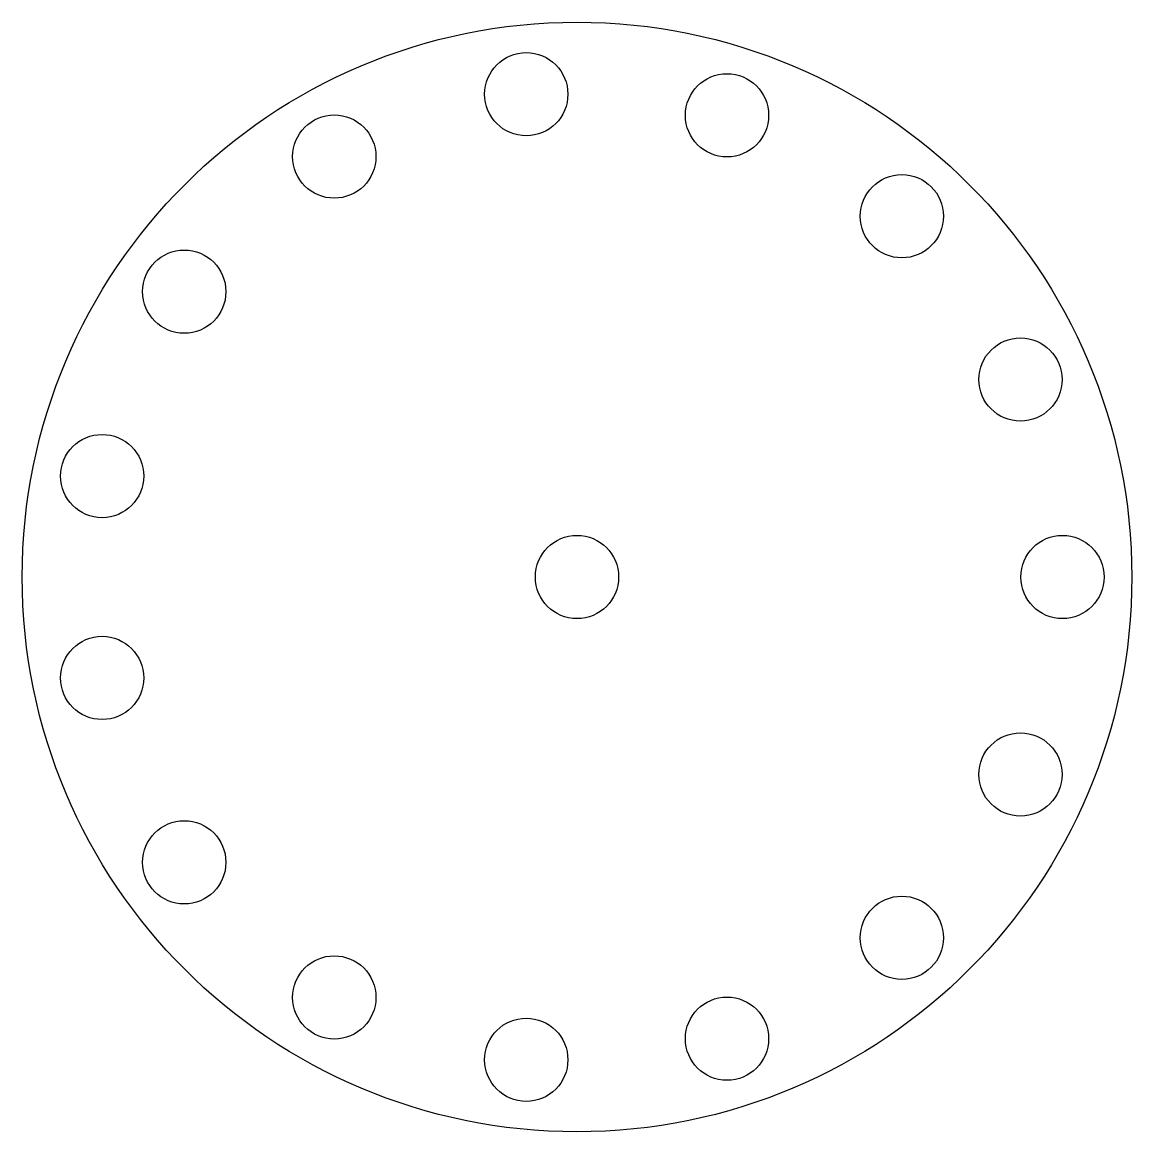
# Model space of a CAD drawing. Header units: millimetres. Extents: x -65 to 15, y -40 to 40.
import ezdxf

# ---------------------------------------------------------------- set-up
doc = ezdxf.new("R2010")
doc.units = ezdxf.units.MM
doc.layers.get('0').update_dxf_attribs({"linetype": 'CONTINUOUS'})

msp = doc.modelspace()

# ---------------------------------------------------------------- linework, layer by layer
for centre, radius in [((-25, 0), 40), ((-28.658, 34.808), 3), ((-14.184, 33.287), 3), ((-42.5, 30.311), 3), ((-1.58, 26.01), 3), ((-53.316, 20.572), 3), ((6.974, 14.236), 3), ((-59.235, 7.277), 3), ((-25, 0), 3), ((10, 0), 3), ((-59.235, -7.277), 3), ((6.974, -14.236), 3), ((-53.316, -20.572), 3), ((-1.58, -26.01), 3), ((-42.5, -30.311), 3), ((-14.184, -33.287), 3), ((-28.658, -34.808), 3)]:
    msp.add_circle(centre, radius)

doc.saveas('drawing.dxf')
